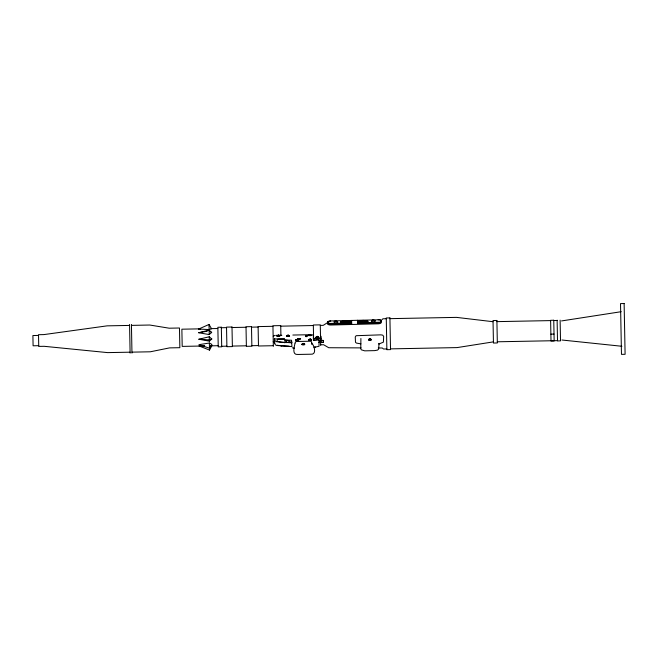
<?xml version="1.0" encoding="UTF-8"?>
<svg xmlns="http://www.w3.org/2000/svg" width="658" height="658" viewBox="0 0 658 658"><rect width="100%" height="100%" fill="white"/><g stroke="black" fill="none" stroke-linecap="round" stroke-linejoin="round"><path stroke-width="0.99" d="M360.897 338.5L360.781 348.715L361.291 349.809L364.738 350.846L374.673 350.624L377.528 350.105L378.597 349.151L379.066 343.353L378.786 344.068L383.392 342.152L383.663 336.468L382.791 335.193L380.933 334.848L356.118 335.703L355.254 337.011L355.501 342.3L356.439 343.081L360.913 343.854M295.097 343.024L295.475 341.963L296.503 341.494L310.222 341.231A1.464 1.431 -1.1 0 1 311.703 342.711L311.736 344.397M295.006 343.287C294.348 346.692 291.626 355.114 297.868 354.465L310.65 354.218C317.107 354.966 314.384 345.417 311.563 342.966M378.153 319.73C381.985 318.727 381.994 323.078 378.169 322.256L357.5 322.782L357.524 323.539L378.597 322.996L381.319 322.33A3.134 1.406 -1.7 0 1 378.202 323.81L330.711 325.019A3.134 1.406 -1.7 0 1 327.569 323.687L330.291 324.221L351.652 323.687L351.627 322.93L329.872 323.448L327.585 322.543A3.134 1.406 -1.7 0 1 327.972 321.787M371.63 320.709L373.061 320.043A3.298 2.953 -0.5 0 1 373.456 320.035L374.937 320.931L373.456 319.722A3.298 2.953 -0.5 0 0 373.053 319.73L371.63 320.709L374.937 320.619M204.679 345.894L198.979 345.911L209.515 350.089L211.917 345.664M278.647 335.103L279.773 336.032L277.133 336.032L277.421 335.522M286.814 335.925L289.454 336.032L288.294 335.103A2.64 2.583 -1.1 0 0 287.974 335.103L286.814 336.032L287.859 335.119M295.557 340.367L298.23 340.309L295.557 340.367L295.73 339.964M301.997 344.241C309.013 343.591 300.706 345.343 302.178 343.961M302.006 344.356L303.165 343.427A2.64 2.583 -1.1 0 1 303.478 343.427L303.799 343.616M308.799 339.931L311.473 339.873L308.799 339.931L309.087 339.413M318.538 336.896L318.711 337.315L316.079 337.299L316.251 336.904M368.554 339.684C375.858 338.944 366.514 340.885 369.006 339.109M279.716 336.148C271.236 336.912 285.547 335.341 277.133 336.032M303.692 344.331L304.679 344.299L303.914 343.542M308.536 334.832L308.248 335.35L310.921 335.292M340.712 321.943C346.56 318.645 357.393 323.127 343.155 322.733C338.969 322.157 341.37 322.354 344.331 321.655C346.215 320.314 351.405 323.703 350.27 321.441M358.207 322.256L358.832 320.989L363.035 320.388L367.254 320.775L367.929 322.009L363.06 321.145L358.371 322.001L358.347 321.236M367.904 321.252L363.051 322.362L358.191 321.499M371.219 339.758L370.939 339.232M273.243 336.361L274.83 335.391M316.704 339.841L317.09 339.438A1.061 1.036 -1.1 0 1 318.159 339.421L318.562 339.808M277.314 335.745L278.293 335.103M295.73 340.079L296.396 339.512M308.421 335.062L309.293 334.437M316.251 337.011L316.917 336.444M368.76 339.454L369.631 338.829M295.845 339.964L296.717 339.429A2.64 2.583 -1.1 0 1 297.038 339.429L298.025 340.079M302.293 343.953L303.165 343.534A2.64 2.583 -1.1 0 1 303.486 343.534L303.601 343.558M316.366 336.896L317.123 336.386M381.763 319.846L382.915 318.793L386.279 318.727M209.343 341.148L211.786 338.977L209.26 336.781L198.856 339.224L209.343 341.148L209.26 336.781M209.211 334.568L211.662 332.496L209.129 330.094L198.732 332.751L209.211 334.568L209.129 330.094M316.868 339.791L317.09 339.618A1.061 1.036 -1.1 0 1 318.168 339.594L318.39 339.767M328.235 322.173L323.251 325.348L320.29 325.406M277.561 335.506L278.293 335.21A2.64 2.583 -1.1 0 1 278.614 335.21L279.601 335.745M308.668 334.823L309.383 334.527A2.64 2.583 -1.1 0 1 309.729 334.527L310.165 334.642M309.219 339.405L309.959 338.993A2.64 2.583 -1.1 0 1 310.272 338.993L311.02 339.405M198.658 329.041L209.022 324.46L211.588 328.794L209.121 329.584L198.658 329.041L200.558 328.975M211.786 338.977L209.318 339.931L198.856 339.224M291.815 341.971C287.061 342.941 281.624 342.843 277.043 341.231L277.372 339.388L278.268 339.166L284.569 339.01L284.585 340.046L287.727 340.4A8.398 1.703 -1.1 0 1 288.377 342.201M309.523 339.224L309.959 339.109A2.64 2.583 -1.1 0 1 310.28 339.109L310.601 339.183M369.319 339.034L369.747 338.812A2.64 2.583 -1.1 0 1 370.067 338.812L371.054 339.454M297.844 339.536L297.474 339.857M302.285 344.405C300.953 345.014 305.172 345.211 304.588 344.471M296.602 339.561L296.717 339.544A2.64 2.583 -1.1 0 1 297.038 339.544L297.358 339.618M317.123 336.501L317.238 336.37A2.64 2.583 -1.1 0 1 317.559 336.37L318.719 337.299M314.631 347.218L319.015 346.289L319.056 341.51M198.732 332.751L207.254 331.188M366.514 322.749L363.076 323.119M313.422 340.449L317.666 339.799L323.456 340.466L323.497 342.357L319.13 342.431M313.907 347.301L315.462 347.046M209.376 343.007L198.955 344.677L209.474 348.214L211.892 344.43L209.376 343.007L209.515 350.089M561.562 320.931L621.226 311.695M493.434 341.864L457.08 347.597L390.515 348.872M296.495 340.342C293.065 340.86 300.138 341.214 297.597 340.367M369.525 339.717C366.095 340.244 373.168 340.589 370.635 339.742M317.205 336.477L317.238 336.477A2.64 2.583 -1.1 0 1 317.559 336.477L318.431 336.896M369.722 338.928L369.747 338.919A2.64 2.583 -1.1 0 1 370.067 338.919M346.865 323.497L342.168 323.366M380.382 320.166A3.134 1.406 -1.7 0 0 378.169 319.813L330.25 320.956L327.774 321.556L327.561 322.659M389.931 318.653L456.504 317.378L493.048 321.713M129.577 325.422L107.131 325.85L43.93 334.593L38.518 334.7L38.74 346.404L44.152 346.305L107.649 352.614L130.095 352.186M131.444 325.381L149.794 325.027L169.196 328.202L179.469 328.005L179.848 347.687L169.575 347.885L150.304 351.791L131.954 352.145M496.922 321.63L550.623 320.602M553.765 320.545L557.129 320.479M272.947 326.319L258.109 326.598L258.479 345.993L273.325 345.713M280.736 326.162L313.348 325.537M221.343 327.733L226.533 327.635M232.019 327.528L246.018 327.256M251.496 327.149L258.117 327.026M200.024 328.852L181.871 329.197L182.2 346.396L204.391 345.968M211.045 328.638L217.839 328.506M38.526 335.424L32.9 335.539L33.097 345.787L38.723 345.68M275.834 335.374L281.838 335.259M292.851 335.045L307.878 334.757M309.877 334.725L312.443 334.79L313.241 335.588M284.585 340.046L291.543 340.244L291.905 346.56L276.705 345.483L275.291 344.734L274.435 342.612L274.361 338.895L284.569 339.01M313.381 338.376L314.828 338.352L314.869 340.416M321.112 338.228L320.38 338.245L320.421 340.309M314.828 338.549L320.38 338.442M550.878 334.141L554.02 334.075M284.643 342.736L284.626 341.946L287.768 342.292M321.178 341.954L318.604 342.201M210.404 345.853L218.168 345.705M221.697 346.281L226.887 346.182M232.373 346.075L246.372 345.804M251.858 345.697L258.471 345.573M320.66 344.8L323.621 344.743L328.729 347.728L361.077 347.893M497.308 341.79L557.515 340.638M386.855 348.946L383.499 349.011L382.306 348L378.26 347.983M318.217 340.548L323.456 340.466M318.752 337.241L316.079 337.299M289.076 346.19L280.876 345.787M291.831 342.834L276.64 341.757L275.225 341.009L274.361 338.895M309.729 334.412L310.716 335.062M370.067 338.919L370.808 339.215M288.294 335.21L289.281 335.745M294.471 348.197L292.325 347.811M561.924 340.013L621.892 346.272M319.944 341.798L323.497 342.357M273.234 341.494L273.728 342.547L274.978 342.966M278.902 345.59L277.487 345.195M297.646 339.931L300.385 339.536M290.918 341.963L291.584 342.135M303.799 343.501L304.465 344.068M380.653 320.775L381.311 321.301M310.708 339.109L311.267 339.643M297.465 339.544L298.197 340.359M209.984 331.393L211.662 332.496M310.469 334.708L310.889 335.35M311.144 339.413L311.44 339.931M367.74 320.997L367.764 322.272M357.5 321.014L357.483 320.257L357.524 323.539M351.627 321.162L351.602 320.405L351.652 323.687M340.877 321.68L340.91 322.955M560.123 320.133L560.517 340.869L557.523 340.926L557.12 320.191M321.071 336.263L321.145 340.096M320.512 337.184L320.281 324.863L313.331 325.003L313.57 337.315M320.602 341.568L320.676 345.343M313.348 336.411L313.422 340.244M286.205 340.425L286.238 342.325M280.908 335.309L280.727 325.603L272.938 325.751L273.333 346.272M281.106 345.623L281.122 346.124M209.022 324.46L209.121 329.584M131.427 324.443L131.97 353.091M129.56 324.476L130.111 353.124M337.217 321.515A1.826 0.823 -1.7 0 1 337.225 322.675A1.826 0.823 -1.7 0 1 334.642 322.741A1.826 0.823 -1.7 0 1 334.634 321.581M335.012 321.441A1.826 0.823 -1.7 0 1 335.448 321.351M336.394 321.326A1.826 0.823 -1.7 0 1 336.838 321.392M374.205 320.446A1.826 0.823 -1.7 0 1 374.591 321.729A1.826 0.823 -1.7 0 1 371.712 321.63A1.826 0.823 -1.7 0 1 372.815 320.397M328.465 321.482A3.134 1.406 -1.7 0 1 330.678 321.014M380.653 320.298A3.134 1.406 -1.7 0 1 381.303 321.137M290.589 342.423A10.15 2.056 -1.1 0 1 291.823 342.325M334.264 321.655L335.695 320.989A3.298 2.953 -0.5 0 1 336.09 320.981L337.57 321.877L336.123 320.676A3.298 2.953 -0.5 0 0 335.687 320.685L334.264 321.655M297.432 338.59L300.599 338.59L297.432 338.59M305.657 335.81L306.949 335.827L305.657 335.81M305.674 336.559L306.965 336.567L305.674 336.559M286.715 336.222L289.594 336.296L286.715 336.222M308.158 335.531L311.028 335.605L308.158 335.531M308.701 340.112L311.579 340.186L308.701 340.112M315.988 337.48L318.859 337.562L315.988 337.48M624.129 303.535L620.51 303.609L621.481 354.366L625.1 354.292L624.129 303.535M389.923 317.913L386.262 317.987L386.871 349.686L390.531 349.612L389.923 317.913M496.897 320.462L493.023 320.536L493.451 343.04L497.333 342.966L496.897 320.462M553.756 320.257L550.614 320.314L551.009 341.05L554.159 340.984L553.756 320.257M221.335 327.215L217.856 327.281L218.234 346.865L221.705 346.799L221.335 327.215M232.003 327.01L226.525 327.116L226.895 346.692L232.381 346.593L232.003 327.01M251.488 326.631L246.01 326.738L246.38 346.322L251.866 346.215L251.488 326.631"/></g></svg>
